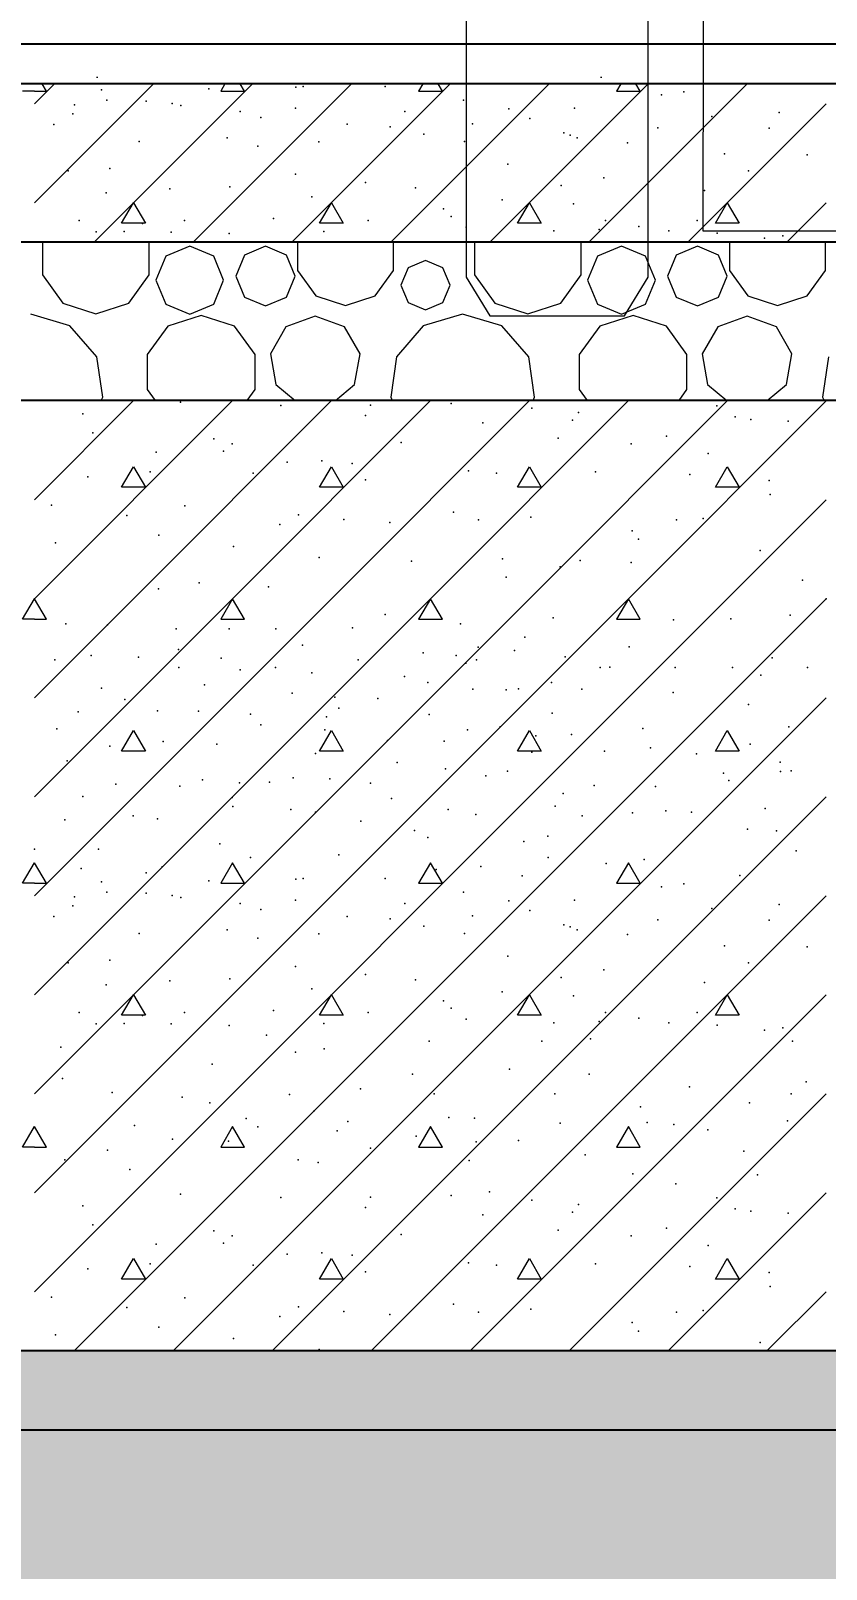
# Model space of a CAD drawing. Header units: millimetres. Extents: x 18162 to 7085488, y 72188 to 247925.
# Drawn here: x 4247286 to 4248291, y 98527 to 100470 of the extents above; entities that cross this region are included whole.
import ezdxf

# ---------------------------------------------------------------- set-up
doc = ezdxf.new("R2010")
doc.units = ezdxf.units.MM
doc.header["$MEASUREMENT"] = 0
for name, color, linetype in [('Drawing & Figure', 7, 'Continuous'), ('Interior - Furniture', 7, 'Continuous'), ('Structural - Bearing', 7, 'Continuous')]:
    doc.layers.add(name, color=color, linetype=linetype)
doc.styles.add('GENERATED_STYLE_3', font='', dxfattribs={"width": 0.8})
doc.styles.get('GENERATED_STYLE_3').set_extended_font_data('ISOCPEUR MON')
doc.dimstyles.new('GENERATED_STYLE__12', dxfattribs={"dimtxt": 330.000007, "dimasz": 171, "dimexe": 0.18, "dimexo": 150, "dimgap": 0, "dimtad": 1, "dimdec": 0, "dimzin": 0, "dimdsep": 46, "dimtxsty": 'GENERATED_STYLE_3', "dimblk": 'ARROWHEAD_2', "dimblk1": 'ARROWHEAD_2', "dimblk2": 'ARROWHEAD_2', "dimcen": 0.09, "dimclrd": 13, "dimclre": 13, "dimclrt": 13, "dimadec": 0, "dimazin": 0, "dimtfac": 1, "dimtdec": 4, "dimtmove": 0, "dimatfit": 3, "dimfxl": 1, "dimtolj": 1, "dimtzin": 0, "dimarcsym": 0})

# ---------------------------------------------------------------- blocks, each defined once
blk = doc.blocks.new('*X1456', base_point=(4294986.6, 104752.7))
at = {"layer": 'Structural - Bearing', "color": 7, "linetype": 'Continuous', "lineweight": 9}
for p, q in [((4247290.8, 99877.6), (4247415.9, 100002.7)), ((4247290.8, 100002.6), (4247290.9, 100002.7)), ((4247290.8, 99752.6), (4247540.9, 100002.7)), ((4247415.8, 99752.6), (4247665.9, 100002.7)), ((4247540.8, 99752.6), (4247790.9, 100002.7)), ((4247665.8, 99752.6), (4247915.9, 100002.7)), ((4247790.8, 99752.6), (4248040.9, 100002.7)), ((4247915.8, 99752.6), (4248165.9, 100002.7)), ((4248040.8, 99752.6), (4248290.8, 100002.6)), ((4247400.7, 99893.3), (4247415.8, 99919.3)), ((4247415.8, 99919.3), (4247430.7, 99893.3)), ((4247650.7, 99893.3), (4247665.8, 99919.3)), ((4247665.8, 99919.3), (4247680.7, 99893.3)), ((4247900.7, 99893.3), (4247915.8, 99919.3)), ((4247915.8, 99919.3), (4247930.7, 99893.3)), ((4248150.7, 99893.3), (4248165.8, 99919.3)), ((4248165.8, 99919.3), (4248180.7, 99893.3)), ((4247430.7, 99893.3), (4247400.7, 99893.3)), ((4247680.7, 99893.3), (4247650.7, 99893.3)), ((4247930.7, 99893.3), (4247900.7, 99893.3)), ((4248180.7, 99893.3), (4248150.7, 99893.3)), ((4248165.8, 99752.6), (4248290.8, 99877.6)), ((4247275.7, 99726.6), (4247290.8, 99752.6)), ((4247290.8, 98877.6), (4248165.8, 99752.6)), ((4247290.8, 99002.6), (4248040.8, 99752.6)), ((4247290.8, 99627.6), (4247415.8, 99752.6)), ((4247290.8, 99127.6), (4247915.8, 99752.6)), ((4247290.8, 99252.6), (4247790.8, 99752.6)), ((4247290.8, 99377.6), (4247665.8, 99752.6)), ((4247290.8, 99502.6), (4247540.8, 99752.6)), ((4247305.9, 99726.6), (4247290.8, 99752.6)), ((4247340.9, 98802.7), (4248290.8, 99752.6)), ((4247540.8, 99752.6), (4247525.9, 99726.6)), ((4247555.9, 99726.6), (4247540.8, 99752.6)), ((4247790.8, 99752.6), (4247775.9, 99726.6)), ((4247805.9, 99726.6), (4247790.8, 99752.6)), ((4248040.8, 99752.6), (4248025.9, 99726.6)), ((4248055.9, 99726.6), (4248040.8, 99752.6)), ((4247290.8, 99726.6), (4247275.7, 99726.6)), ((4247290.8, 99726.6), (4247305.9, 99726.6)), ((4247525.9, 99726.6), (4247555.9, 99726.6)), ((4247775.9, 99726.6), (4247805.9, 99726.6)), ((4248025.9, 99726.6), (4248055.9, 99726.6)), ((4247465.9, 98802.7), (4248290.8, 99627.6)), ((4247400.7, 99560), (4247415.8, 99586)), ((4247415.8, 99586), (4247430.7, 99559.9)), ((4247650.7, 99560), (4247665.8, 99586)), ((4247665.8, 99586), (4247680.7, 99559.9)), ((4247900.7, 99560), (4247915.8, 99586)), ((4247915.8, 99586), (4247930.7, 99559.9)), ((4248150.7, 99560), (4248165.8, 99586)), ((4248165.8, 99586), (4248180.7, 99559.9)), ((4247430.7, 99559.9), (4247400.7, 99560)), ((4247680.7, 99559.9), (4247650.7, 99560)), ((4247930.7, 99559.9), (4247900.7, 99560)), ((4248180.7, 99559.9), (4248150.7, 99560)), ((4247590.9, 98802.7), (4248290.8, 99502.6)), ((4247275.7, 99393.3), (4247290.8, 99419.3)), ((4247305.9, 99393.3), (4247290.8, 99419.3)), ((4247540.8, 99419.3), (4247525.9, 99393.3)), ((4247555.9, 99393.3), (4247540.8, 99419.3)), ((4247790.8, 99419.3), (4247775.9, 99393.3)), ((4247805.9, 99393.3), (4247790.8, 99419.3)), ((4248040.8, 99419.3), (4248025.9, 99393.3)), ((4248055.9, 99393.3), (4248040.8, 99419.3)), ((4247290.8, 99393.3), (4247275.7, 99393.3)), ((4247290.8, 99393.3), (4247305.9, 99393.3)), ((4247525.9, 99393.3), (4247555.9, 99393.3)), ((4247775.9, 99393.3), (4247805.9, 99393.3)), ((4248025.9, 99393.3), (4248055.9, 99393.3)), ((4247715.9, 98802.7), (4248290.8, 99377.6)), ((4247400.7, 99226.6), (4247415.8, 99252.6)), ((4247415.8, 99252.6), (4247430.7, 99226.6)), ((4247650.7, 99226.6), (4247665.8, 99252.6)), ((4247665.8, 99252.6), (4247680.7, 99226.6)), ((4247840.9, 98802.7), (4248290.8, 99252.6)), ((4247900.7, 99226.6), (4247915.8, 99252.6)), ((4247915.8, 99252.6), (4247930.7, 99226.6)), ((4248150.7, 99226.6), (4248165.8, 99252.6)), ((4248165.8, 99252.6), (4248180.7, 99226.6)), ((4247430.7, 99226.6), (4247400.7, 99226.6)), ((4247680.7, 99226.6), (4247650.7, 99226.6)), ((4247930.7, 99226.6), (4247900.7, 99226.6)), ((4248180.7, 99226.6), (4248150.7, 99226.6)), ((4247965.9, 98802.7), (4248290.8, 99127.6)), ((4247275.7, 99060), (4247290.8, 99086)), ((4247305.9, 99060), (4247290.8, 99086)), ((4247540.8, 99086), (4247525.9, 99059.9)), ((4247555.9, 99060), (4247540.8, 99086)), ((4247790.8, 99086), (4247775.9, 99059.9)), ((4247805.9, 99060), (4247790.8, 99086)), ((4248040.8, 99086), (4248025.9, 99059.9)), ((4248055.9, 99060), (4248040.8, 99086)), ((4247290.8, 99059.9), (4247275.7, 99060)), ((4247290.8, 99059.9), (4247305.9, 99060)), ((4247525.9, 99059.9), (4247555.9, 99060)), ((4247775.9, 99059.9), (4247805.9, 99060)), ((4248025.9, 99059.9), (4248055.9, 99060)), ((4248090.9, 98802.7), (4248290.8, 99002.6)), ((4247400.7, 98893.3), (4247415.8, 98919.3)), ((4247415.8, 98919.3), (4247430.7, 98893.3)), ((4247650.7, 98893.3), (4247665.8, 98919.3)), ((4247665.8, 98919.3), (4247680.7, 98893.3)), ((4247900.7, 98893.3), (4247915.8, 98919.3)), ((4247915.8, 98919.3), (4247930.7, 98893.3)), ((4248150.7, 98893.3), (4248165.8, 98919.3)), ((4248165.8, 98919.3), (4248180.7, 98893.3)), ((4247430.7, 98893.3), (4247400.7, 98893.3)), ((4247680.7, 98893.3), (4247650.7, 98893.3)), ((4247930.7, 98893.3), (4247900.7, 98893.3)), ((4248180.7, 98893.3), (4248150.7, 98893.3)), ((4248215.9, 98802.7), (4248290.8, 98877.6))]:
    blk.add_line(p, q, dxfattribs=at)
for p in [(4247351.6, 99986.2), (4247475.3, 100000.9), (4247602, 99996.6), (4247715, 99996.9), (4247817, 99999.2), (4247919, 99993), (4247977.8, 99987.8), (4248152.4, 99996.1), (4247708.9, 99983.8), (4247857.2, 99974.5), (4247970.1, 99978.1), (4248175.6, 99982.2), (4248195.6, 99979.1), (4248242.5, 99976.9), (4247364.3, 99962.1), (4247517.2, 99954.4), (4247540.4, 99948.2), (4247753.7, 99949.8), (4247952.1, 99955.4), (4248044.5, 99948.3), (4248089.2, 99957.9), (4247444.2, 99937.5), (4247529.6, 99939), (4248141.6, 99935.9), (4247436.9, 99912.7), (4247566.7, 99911.1), (4247610, 99925), (4247653.5, 99926.8), (4247691.9, 99923.5), (4247838.7, 99914.2), (4247874.2, 99911.1), (4247999.4, 99912.7), (4248118.4, 99909.6), (4247358.1, 99906.4), (4247708.6, 99902.9), (4248218.8, 99901.9), (4247312, 99870.7), (4247480.7, 99869.9), (4248220.1, 99884), (4247407.3, 99857.8), (4247624, 99858.4), (4247681.5, 99852.6), (4247820.1, 99861.7), (4247851.5, 99852), (4247851.5, 99852), (4247917.5, 99855.5), (4248101.5, 99852), (4248135.4, 99854), (4247447.8, 99832.7), (4247600.7, 99846.2), (4247739.4, 99848.8), (4248045.7, 99838.5), (4247317.1, 99823), (4247541.9, 99818.4), (4248053.5, 99827.7), (4248207.2, 99813.5), (4247650.1, 99804.5), (4247766.8, 99799.9), (4247881.9, 99803), (4247954.5, 99792.7), (4247979.9, 99800.7), (4248044.2, 99798.3), (4247498.7, 99772.8), (4247886.6, 99779.8), (4248260.6, 99776.2), (4247447.2, 99765.1), (4247586.3, 99767.6), (4247290.8, 99752.6), (4247290.8, 99752.6), (4247290.8, 99752.6), (4248290.8, 99752.6), (4248290.8, 99752.6), (4247330.4, 99720.9), (4247383, 99719.8), (4247469.5, 99714.5), (4247536.5, 99714.5), (4247595.7, 99714.5), (4247692.3, 99715.8), (4247733.5, 99732.5), (4247828.8, 99720.9), (4247946, 99728.6), (4248098, 99726), (4248170.2, 99727.2), (4248245.1, 99731.7), (4247909.9, 99704.2), (4247316.4, 99675.5), (4247362.2, 99680.7), (4247422.2, 99678.7), (4247472.4, 99688.4), (4247526.6, 99677.6), (4247629.2, 99693.9), (4247699.6, 99675.5), (4247781.8, 99684.1), (4247823.2, 99680.7), (4247849, 99675.5), (4247851, 99691.5), (4247897, 99687.4), (4247961, 99679.4), (4248042, 99692), (4248222.4, 99678.1), (4247472.9, 99665.9), (4247550.3, 99662.6), (4247595.3, 99665.9), (4247640.8, 99659.1), (4247835.6, 99671.4), (4248005.4, 99665.9), (4248017.4, 99666), (4248100.1, 99665.9), (4248172.2, 99665.9), (4248208, 99656), (4248267.2, 99665.8), (4247375.5, 99639.8), (4247505.6, 99643.7), (4247758.1, 99654.3), (4247787.5, 99646.6), (4247844.2, 99638.5), (4247886.6, 99637.4), (4247902, 99639), (4247943.8, 99646.7), (4247982, 99638.5), (4247404.7, 99625.3), (4247616.3, 99633.4), (4247670.2, 99628.2), (4247724.3, 99626.6), (4248097.5, 99634.3), (4248192.6, 99618.9), (4247345.9, 99609.8), (4247446.2, 99611.2), (4247497.9, 99610.8), (4247563.6, 99606.9), (4247659.4, 99603.4), (4247675.3, 99614.6), (4247789.2, 99606.5), (4247944.5, 99608.2), (4247318.8, 99588.3), (4247576.5, 99593.4), (4247657.5, 99587), (4247837.8, 99587), (4247879, 99590.8), (4247924.1, 99579.3), (4247969.2, 99581.2), (4248059.1, 99588.9), (4248243.4, 99590.9), (4247385.8, 99566.4), (4247453.4, 99572.2), (4247521, 99569), (4247736.7, 99573.5), (4247808.2, 99572.8), (4247918.9, 99558.7), (4248010.8, 99559.9), (4248068.8, 99564.2), (4248194.5, 99569), (4247331.8, 99547.8), (4247645.5, 99557.1), (4247748.9, 99545.8), (4248127.1, 99556.9), (4248232.7, 99546.2), (4247503, 99523.9), (4247549.7, 99520), (4247587.5, 99521), (4247617.6, 99526.5), (4247663.9, 99525.2), (4247715, 99519.7), (4247809.9, 99537.7), (4247860.6, 99528.8), (4247888.2, 99534.9), (4248161, 99532.3), (4248167.8, 99523.1), (4248232.9, 99534.5), (4248246.6, 99535.4), (4247351.9, 99503), (4247393.3, 99518.5), (4247474.2, 99515.8), (4247540.4, 99501.4), (4247741.6, 99500.2), (4247958.4, 99506.8), (4247997.8, 99516.9), (4248075.1, 99515.3), (4247541.2, 99490.1), (4247614.4, 99486.4), (4247645.5, 99482.9), (4247813.3, 99486.5), (4247948.4, 99490.6), (4248046, 99482.3), (4248088.1, 99484.8), (4248120.7, 99483.2), (4248120.7, 99483.2), (4248213.8, 99487.8), (4247329.2, 99473.6), (4247415.3, 99478.3), (4247445.9, 99474.6), (4247702.9, 99471.9), (4247848.3, 99480), (4247982.4, 99478.3), (4248191.5, 99461.7), (4247524.7, 99443), (4247770.5, 99460.1), (4247787.6, 99451.1), (4247908.9, 99446.2), (4247938.9, 99452.6), (4248227.9, 99459.3), (4247290.8, 99436.3), (4247371.6, 99436.3), (4247563.5, 99426), (4247675, 99429.1), (4247939.5, 99426), (4248060.6, 99423.4), (4248252.9, 99434.4), (4247349.7, 99411.9), (4247431.8, 99406.3), (4247452, 99413.9), (4247797.9, 99410.6), (4247854.5, 99414.4), (4248012.9, 99418.3), (4248181.6, 99403.1), (4247375.5, 99395.1), (4247510.7, 99396.4), (4247621, 99398.6), (4247630.1, 99399.4), (4247733.6, 99399.4), (4247906.7, 99402.5), (4248082.5, 99388.7), (4248110.8, 99392.5), (4247338.9, 99364.6), (4247341.1, 99376.3), (4247381.9, 99382.2), (4247431.8, 99380.7), (4247464.7, 99377.8), (4247475.5, 99375.5), (4247550.3, 99367.8), (4247620.2, 99371.9), (4247758.6, 99367.8), (4247832.6, 99382.2), (4247890, 99371), (4247973, 99371.9), (4248231.4, 99366.4), (4247315, 99351.3), (4247576.5, 99360.3), (4247685.7, 99351.5), (4247739.8, 99348.4), (4247843.8, 99352.3), (4247916.3, 99359.1), (4248078.2, 99347.1), (4248146.4, 99361.4), (4248218.8, 99346.9), (4247423, 99329.9), (4247534.2, 99334.5), (4247649.7, 99329.4), (4247782.5, 99339.1), (4247834, 99329.9), (4247959.2, 99340.7), (4247967.4, 99338.1), (4247976.2, 99334.5), (4248039.6, 99328.4), (4247573, 99323.9), (4248162.2, 99314.2), (4248266.7, 99312.9), (4247333.4, 99292.8), (4247385.8, 99296), (4247620.2, 99288.4), (4247888.5, 99301.3), (4248192.6, 99292.8), (4247461.8, 99270.2), (4247537.3, 99272.7), (4247708.8, 99278), (4247772.1, 99271.5), (4247955.9, 99274.5), (4248009.8, 99284.1), (4248136.9, 99268.1), (4247381.3, 99265), (4247640.8, 99259.9), (4247881.6, 99256), (4247971.6, 99251.1), (4247347.3, 99230.1), (4247480.2, 99230.1), (4247592.7, 99232.5), (4247712, 99230.1), (4247807.4, 99244.9), (4247817.2, 99235.4), (4248011.8, 99230.1), (4248127.6, 99230.1), (4247368.6, 99215.8), (4247403.8, 99216.1), (4247427, 99226.4), (4247463.2, 99215.6), (4247536.5, 99213.5), (4247656.2, 99216.1), (4247835.9, 99221.9), (4247946.8, 99217.1), (4248004, 99218.6), (4248053.9, 99222.8), (4248092.1, 99217.1), (4248152.8, 99214), (4248236.1, 99210.8), (4247583.7, 99201.6), (4247789.2, 99193.9), (4247931.4, 99194), (4247993.2, 99197), (4248212.6, 99207.8), (4248248.2, 99193.9), (4247324.1, 99186.2), (4247620.2, 99180.1), (4247656.7, 99184.3), (4247515.1, 99165), (4247768.3, 99152.2), (4247890.7, 99158.6), (4247991.5, 99152.2), (4247326, 99146.7), (4247702.6, 99133.7), (4248118.2, 99136.1), (4248265.3, 99142.4), (4247389, 99129), (4247477.2, 99123.4), (4247512.1, 99116.2), (4247612.7, 99126.4), (4247795.4, 99127.5), (4247948.1, 99127.4), (4248194, 99116.2), (4248246.6, 99127.5), (4247558, 99096.3), (4247644, 99105.8), (4247686.5, 99092.4), (4247813.9, 99097.6), (4247846.4, 99096.6), (4248056.1, 99111), (4248241.7, 99093.4), (4247416.8, 99087.3), (4247572.8, 99085.9), (4247673, 99080.9), (4247773, 99074.1), (4247954.6, 99090.4), (4248064.4, 99091.2), (4248098.3, 99088.8), (4248141.3, 99081.8), (4247382.8, 99056.4), (4247465.2, 99070.3), (4247535.9, 99067.8), (4247715, 99058.7), (4247848.4, 99066.7), (4247902, 99068.7), (4248186.7, 99055.1), (4248186.7, 99055.1), (4247329.2, 99044.2), (4247623.9, 99043.9), (4247649.2, 99040.5), (4247839.9, 99043.2), (4247986.1, 99050.6), (4247411, 99032), (4248046.3, 99026.6), (4248204, 99025), (4247475.3, 99000.8), (4247602, 98996.5), (4247715, 98996.8), (4247817, 98999.2), (4247865.5, 99003.7), (4248101, 99013.7), (4248152.4, 98996.1), (4247351.6, 98986.2), (4247708.9, 98983.8), (4247919, 98993), (4247970.1, 98978.1), (4247977.8, 98987.7), (4248175.6, 98982.2), (4248195.6, 98979.1), (4248242.5, 98976.9), (4247364.3, 98962.1), (4247857.2, 98974.5), (4248089.2, 98957.9), (4247444.2, 98937.5), (4247517.2, 98954.4), (4247529.6, 98938.9), (4247540.4, 98948.2), (4247753.7, 98949.8), (4247952.1, 98955.4), (4248044.5, 98948.3), (4247610, 98925), (4247653.5, 98926.8), (4247691.9, 98923.5), (4248141.6, 98935.9), (4247358.1, 98906.4), (4247436.9, 98912.7), (4247566.7, 98911.1), (4247708.6, 98902.8), (4247838.7, 98914.2), (4247874.2, 98911.1), (4247999.4, 98912.7), (4248118.4, 98909.6), (4248218.8, 98901.9), (4248220.1, 98884), (4247312, 98870.6), (4247480.7, 98869.9), (4247820.1, 98861.7), (4247407.3, 98857.8), (4247600.7, 98846.2), (4247624, 98858.4), (4247681.5, 98852.6), (4247739.4, 98848.7), (4247851.5, 98851.9), (4247851.5, 98851.9), (4247917.5, 98855.5), (4248101.5, 98851.9), (4248135.4, 98853.9), (4247317.1, 98823), (4247447.8, 98832.7), (4248045.7, 98838.5), (4248053.5, 98827.7), (4247541.9, 98818.4), (4247650.1, 98804.5), (4247881.9, 98803), (4248207.2, 98813.5)]:
    blk.add_point(p, dxfattribs=at)
blk = doc.blocks.new('*X1494', base_point=(4294986.6, 104752.7))
at = {"layer": 'Structural - Bearing', "color": 7, "linetype": 'Continuous', "lineweight": 9}
for p, q in [((4247300.7, 100202.7), (4247300.7, 100161.4)), ((4247435.7, 100161.4), (4247435.7, 100202.7)), ((4247622.8, 100202.7), (4247622.8, 100166.9)), ((4247744.2, 100166.9), (4247744.2, 100202.7)), ((4247846.3, 100202.7), (4247846.3, 100161.4)), ((4247981.2, 100161.4), (4247981.2, 100202.7)), ((4248168.4, 100202.7), (4248168.4, 100166.9)), ((4248289.8, 100166.9), (4248289.8, 100202.7)), ((4247456.4, 100185), (4247443.9, 100154.7)), ((4247486.7, 100197.6), (4247456.4, 100185)), ((4247517.1, 100185), (4247486.7, 100197.6)), ((4247529.6, 100154.7), (4247517.1, 100185)), ((4247555.9, 100186.6), (4247544.9, 100160)), ((4247582.5, 100197.6), (4247555.9, 100186.6)), ((4247609.1, 100186.6), (4247582.5, 100197.6)), ((4247620.1, 100160), (4247609.1, 100186.6)), ((4248002, 100185), (4247989.4, 100154.7)), ((4248032.3, 100197.6), (4248002, 100185)), ((4248062.6, 100185), (4248032.3, 100197.6)), ((4248075.2, 100154.7), (4248062.6, 100185)), ((4248101.4, 100186.6), (4248090.4, 100160)), ((4248128, 100197.6), (4248101.4, 100186.6)), ((4248154.6, 100186.6), (4248128, 100197.6)), ((4248165.6, 100160), (4248154.6, 100186.6)), ((4247300.7, 100161.4), (4247326.5, 100125.9)), ((4247409.9, 100125.9), (4247435.7, 100161.4)), ((4247622.8, 100166.9), (4247646, 100135)), ((4247721.1, 100135), (4247744.2, 100166.9)), ((4247762.7, 100170.4), (4247753.6, 100148.5)), ((4247784.6, 100179.5), (4247762.7, 100170.4)), ((4247806.5, 100170.4), (4247784.6, 100179.5)), ((4247815.6, 100148.5), (4247806.5, 100170.4)), ((4247846.3, 100161.4), (4247872, 100125.9)), ((4247955.5, 100125.9), (4247981.2, 100161.4)), ((4248168.4, 100166.9), (4248191.6, 100135)), ((4248266.6, 100135), (4248289.8, 100166.9)), ((4247443.9, 100154.7), (4247456.4, 100124.4)), ((4247517.1, 100124.4), (4247529.6, 100154.7)), ((4247544.9, 100160), (4247555.9, 100133.4)), ((4247609.1, 100133.4), (4247620.1, 100160)), ((4247753.6, 100148.5), (4247762.7, 100126.5)), ((4247806.5, 100126.5), (4247815.6, 100148.5)), ((4247989.4, 100154.7), (4248002, 100124.4)), ((4248062.6, 100124.4), (4248075.2, 100154.7)), ((4248090.4, 100160), (4248101.4, 100133.4)), ((4248154.6, 100133.4), (4248165.6, 100160)), ((4247326.5, 100125.9), (4247368.2, 100112.4)), ((4247368.2, 100112.4), (4247409.9, 100125.9)), ((4247456.4, 100124.4), (4247486.7, 100111.8)), ((4247486.7, 100111.8), (4247517.1, 100124.4)), ((4247555.9, 100133.4), (4247582.5, 100122.4)), ((4247582.5, 100122.4), (4247609.1, 100133.4)), ((4247646, 100135), (4247683.5, 100122.8)), ((4247683.5, 100122.8), (4247721.1, 100135)), ((4247762.7, 100126.5), (4247784.6, 100117.5)), ((4247784.6, 100117.5), (4247806.5, 100126.5)), ((4247872, 100125.9), (4247913.7, 100112.4)), ((4247913.7, 100112.4), (4247955.5, 100125.9)), ((4248002, 100124.4), (4248032.3, 100111.8)), ((4248032.3, 100111.8), (4248062.6, 100124.4)), ((4248101.4, 100133.4), (4248128, 100122.4)), ((4248128, 100122.4), (4248154.6, 100133.4)), ((4248191.6, 100135), (4248229.1, 100122.8)), ((4248229.1, 100122.8), (4248266.6, 100135)), ((4247335.5, 100097.2), (4247285.9, 100111.8)), ((4247501.2, 100110.2), (4247459.2, 100096.6)), ((4247543.3, 100096.6), (4247501.2, 100110.2)), ((4247645.3, 100109.4), (4247608.3, 100096)), ((4247682.3, 100096), (4247645.3, 100109.4)), ((4247831.4, 100111.8), (4247781.8, 100097.2)), ((4247881.1, 100097.2), (4247831.4, 100111.8)), ((4248046.8, 100110.2), (4248004.7, 100096.6)), ((4248088.8, 100096.6), (4248046.8, 100110.2)), ((4248190.8, 100109.4), (4248153.9, 100096)), ((4248227.8, 100096), (4248190.8, 100109.4)), ((4247369.4, 100058.1), (4247335.5, 100097.2)), ((4247459.2, 100096.6), (4247433.2, 100060.8)), ((4247569.3, 100060.8), (4247543.3, 100096.6)), ((4247608.3, 100096), (4247588.6, 100061.9)), ((4247701.9, 100061.9), (4247682.3, 100096)), ((4247781.8, 100097.2), (4247747.9, 100058.1)), ((4247915, 100058.1), (4247881.1, 100097.2)), ((4248004.7, 100096.6), (4247978.7, 100060.8)), ((4248114.8, 100060.8), (4248088.8, 100096.6)), ((4248153.9, 100096), (4248134.2, 100061.9)), ((4248247.5, 100061.9), (4248227.8, 100096)), ((4247376.8, 100006.9), (4247369.4, 100058.1)), ((4247433.2, 100060.8), (4247433.2, 100016.6)), ((4247569.3, 100016.6), (4247569.3, 100060.8)), ((4247588.6, 100061.9), (4247595.5, 100023.1)), ((4247695.1, 100023.1), (4247701.9, 100061.9)), ((4247747.9, 100058.1), (4247740.6, 100006.9)), ((4247922.3, 100006.9), (4247915, 100058.1)), ((4247978.7, 100060.8), (4247978.7, 100016.6)), ((4248114.8, 100016.6), (4248114.8, 100060.8)), ((4248134.2, 100061.9), (4248141, 100023.1)), ((4248240.7, 100023.1), (4248247.5, 100061.9)), ((4248293.5, 100058.1), (4248286.1, 100006.9)), ((4247374.8, 100002.7), (4247376.8, 100006.9)), ((4247433.2, 100016.6), (4247443.2, 100002.7)), ((4247559.2, 100002.7), (4247569.3, 100016.6)), ((4247595.5, 100023.1), (4247619.8, 100002.7)), ((4247670.8, 100002.7), (4247695.1, 100023.1)), ((4247740.6, 100006.9), (4247742.5, 100002.7)), ((4247920.4, 100002.7), (4247922.3, 100006.9)), ((4247978.7, 100016.6), (4247988.8, 100002.7)), ((4248104.8, 100002.7), (4248114.8, 100016.6)), ((4248141, 100023.1), (4248165.4, 100002.7)), ((4248216.3, 100002.7), (4248240.7, 100023.1)), ((4248286.1, 100006.9), (4248288, 100002.7))]:
    blk.add_line(p, q, dxfattribs=at)
blk = doc.blocks.new('*X1495', base_point=(4294986.6, 104752.7))
at = {"layer": 'Structural - Bearing', "color": 7, "linetype": 'Continuous', "lineweight": 9}
for p, q in [((4247290.8, 100252.6), (4247440.9, 100402.7)), ((4247290.8, 100377.6), (4247315.9, 100402.7)), ((4247305.9, 100393.3), (4247300.4, 100402.7)), ((4247365.9, 100202.7), (4247565.9, 100402.7)), ((4247490.9, 100202.7), (4247690.9, 100402.7)), ((4247531.3, 100402.7), (4247525.9, 100393.3)), ((4247555.9, 100393.3), (4247550.4, 100402.7)), ((4247615.9, 100202.7), (4247815.9, 100402.7)), ((4247740.9, 100202.7), (4247940.9, 100402.7)), ((4247781.3, 100402.7), (4247775.9, 100393.3)), ((4247805.9, 100393.3), (4247800.4, 100402.7)), ((4247865.9, 100202.7), (4248065.9, 100402.7)), ((4247990.9, 100202.7), (4248190.9, 100402.7)), ((4248031.3, 100402.7), (4248025.9, 100393.3)), ((4248055.9, 100393.3), (4248050.4, 100402.7)), ((4247290.8, 100393.3), (4247275.7, 100393.3)), ((4247290.8, 100393.3), (4247305.9, 100393.3)), ((4247525.9, 100393.3), (4247555.9, 100393.3)), ((4247775.9, 100393.3), (4247805.9, 100393.3)), ((4248025.9, 100393.3), (4248055.9, 100393.3)), ((4248115.9, 100202.7), (4248290.8, 100377.6)), ((4247400.7, 100226.6), (4247415.8, 100252.6)), ((4247415.8, 100252.6), (4247430.7, 100226.6)), ((4247650.7, 100226.6), (4247665.8, 100252.6)), ((4247665.8, 100252.6), (4247680.7, 100226.6)), ((4247900.7, 100226.6), (4247915.8, 100252.6)), ((4247915.8, 100252.6), (4247930.7, 100226.6)), ((4248150.7, 100226.6), (4248165.8, 100252.6)), ((4248165.8, 100252.6), (4248180.7, 100226.6)), ((4248240.9, 100202.7), (4248290.8, 100252.6)), ((4247430.7, 100226.6), (4247400.7, 100226.6)), ((4247680.7, 100226.6), (4247650.7, 100226.6)), ((4247930.7, 100226.6), (4247900.7, 100226.6)), ((4248180.7, 100226.6), (4248150.7, 100226.6))]:
    blk.add_line(p, q, dxfattribs=at)
for p in [(4247375.5, 100395.1), (4247510.7, 100396.4), (4247621, 100398.6), (4247630.1, 100399.5), (4247733.6, 100399.5), (4247906.7, 100402.6), (4247341.1, 100376.3), (4247381.9, 100382.3), (4247431.8, 100380.7), (4247464.7, 100377.8), (4247475.5, 100375.5), (4247832.6, 100382.3), (4248082.5, 100388.7), (4248110.8, 100392.6), (4247338.9, 100364.7), (4247550.3, 100367.9), (4247576.5, 100360.4), (4247620.2, 100372), (4247758.6, 100367.9), (4247890, 100371.1), (4247916.3, 100359.1), (4247973, 100372), (4248146.4, 100361.5), (4248231.4, 100366.5), (4247315, 100351.3), (4247685.7, 100351.6), (4247739.8, 100348.5), (4247782.5, 100339.1), (4247843.8, 100352.3), (4247959.2, 100340.7), (4247967.4, 100338.1), (4248078.2, 100347.1), (4248218.8, 100346.9), (4247423, 100329.9), (4247534.2, 100334.6), (4247573, 100323.9), (4247649.7, 100329.4), (4247834, 100329.9), (4247976.2, 100334.6), (4248039.6, 100328.4), (4247888.5, 100301.3), (4248162.2, 100314.2), (4248266.7, 100312.9), (4247333.4, 100292.8), (4247385.8, 100296), (4247620.2, 100288.5), (4247708.8, 100278.1), (4248009.8, 100284.2), (4248192.6, 100292.8), (4247381.3, 100265), (4247461.8, 100270.2), (4247537.3, 100272.7), (4247640.8, 100259.9), (4247772.1, 100271.5), (4247955.9, 100274.5), (4248136.9, 100268.1), (4247807.4, 100244.9), (4247881.6, 100256.1), (4247971.6, 100251.1), (4247347.3, 100230.1), (4247427, 100226.4), (4247480.2, 100230.1), (4247592.7, 100232.5), (4247712, 100230.1), (4247817.2, 100235.4), (4247835.9, 100221.9), (4248011.8, 100230.1), (4248053.9, 100222.8), (4248127.6, 100230.1), (4247368.6, 100215.8), (4247403.8, 100216.1), (4247463.2, 100215.6), (4247536.5, 100213.6), (4247656.2, 100216.1), (4247946.8, 100217.1), (4248004, 100218.7), (4248092.1, 100217.1), (4248152.8, 100214.1), (4248212.6, 100207.8), (4248236.1, 100210.8)]:
    blk.add_point(p, dxfattribs=at)
blk = doc.blocks.new('*D1582', base_point=(4294986.6, 104752.7))
at = {"color": 12, "linetype": 'Continuous', "lineweight": 35}
for p, q in [((4242680.2, 104817.7), (4242905.2, 104687.8)), ((4242680.2, 100067.7), (4242905.2, 99937.8))]:
    blk.add_line(p, q, dxfattribs=at)
at = {"color": 13, "linetype": 'Continuous', "lineweight": 13}
for p, q in [((4244092.8, 104752.7), (4242623.9, 104752.7)), ((4242792.7, 100002.7), (4242792.7, 104752.7)), ((4242961.4, 100002.7), (4242623.9, 100002.7)), ((4242792.7, 99892.7), (4242792.7, 100002.7))]:
    blk.add_line(p, q, dxfattribs=at)
at = {"color": 13, "lineweight": 13, "char_height": 330, "attachment_point": 7, "rotation": 90, "style": 'GENERATED_STYLE_3'}
for s, insert in [('\\A1;{\\pql;\\fISOCPEUR MON|b0|i0|c0|p0;\\W0.800000;600}', (4242822.5, 104134.4)), ('\\A1;{\\pql;\\fISOCPEUR MON|b0|i0|c0|p0;\\W0.800000;4,750}', (4242888.3, 101672.9))]:
    blk.add_mtext(s, dxfattribs=dict(at, insert=insert))
blk = doc.blocks.new('ARROWHEAD_2')
at = {"color": 0, "linetype": 'Continuous', "lineweight": 0}
for p, q in [((-0.378, -0.655), (0.378, 0.655)), ((0, 0), (-1, 0))]:
    blk.add_line(p, q, dxfattribs=at)
blk = doc.blocks.new('*D1584', base_point=(4294986.6, 104752.7))
at = {"color": 12, "linetype": 'Continuous', "lineweight": 35}
for p, q in [((4241780.2, 105417.7), (4242005.2, 105287.8)), ((4241780.2, 100067.7), (4242005.2, 99937.8))]:
    blk.add_line(p, q, dxfattribs=at)
at = {"color": 13, "linetype": 'Continuous', "lineweight": 13}
for p, q in [((4241892.7, 100002.7), (4241892.7, 105352.7)), ((4242863.1, 100002.7), (4241723.9, 100002.7)), ((4241892.7, 99892.7), (4241892.7, 100002.7))]:
    blk.add_line(p, q, dxfattribs=at)
at = {"color": 13, "lineweight": 13, "insert": (4241988.3, 102262.7), "char_height": 330, "attachment_point": 7, "rotation": 90, "style": 'GENERATED_STYLE_3'}
blk.add_mtext('\\A1;{\\pql;\\fISOCPEUR MON|b0|i0|c0|p0;\\W0.800000;5,350}', dxfattribs=at)

msp = doc.modelspace()

# ---------------------------------------------------------------- hatches: boundary and pattern name
at = {"linetype": 'Continuous', "lineweight": 13}
h = msp.add_hatch(dxfattribs=at)
h.set_pattern_fill('Earth_0003', color=254, style=0, pattern_type=2)
h.set_pattern_definition([(45, (4294986.6, 104752.7), (-413.6575, 413.6575), []), (45, (4294848.7, 104890.6), (-827.315, 827.315), []), (45, (4294710.8, 105028.5), (-827.315, 827.315), []), (135, (4294572.92, 105166.36), (137.88582, 137.88582), [585, -585])])
h.paths.add_polyline_path([(4169933.2, 102402.7), (4169933.2, 72524.1), (4334524.9, 72524.1), (4334524.9, 102402.7), (4280613.1, 102402.7), (4276913.1, 98702.7), (4275213.1, 98702.7), (4243013.1, 98702.7), (4242913.1, 98702.7), (4240913.1, 98702.7), (4237213.1, 102402.7)])
at = {"layer": 'Structural - Bearing', "linetype": 'Continuous', "lineweight": 9}
h = msp.add_hatch(dxfattribs=at)
h.set_pattern_fill('Lightweight_Concrete_0003', style=0, pattern_type=2)
h.set_pattern_definition([(0, (4294986.6, 104752.7), (0, 1169.134), [73.125, -601.875]), (0, (4295324.1, 105337.3), (0, 1169.134), [73.125, -601.875]), (60, (4294986.6, 104752.7), (-1012.5, 584.567), [73.125, -601.875]), (60, (4295661.6, 104752.7), (-1012.5, 584.567), [73.125, -601.875]), (120, (4295059.7, 104752.7), (1012.5, 584.567), [73.125, -601.875]), (120, (4295734.7, 104752.7), (1012.5, 584.567), [73.125, -601.875]), (0, (4294986.58, 104865.2), (0, 225), [0, -225, 0, -337.5]), (45, (4295099.08, 104865.2), (-159.099, 159.099), [0, -168.75, 0, -281.25])])
h.paths.add_polyline_path([(4244313.1, 100452.7), (4244313.1, 100402.7), (4250463.1, 100402.7), (4250463.1, 100452.7)])
h = msp.add_hatch(dxfattribs=at)
h.set_pattern_fill('Structural_Concrete_0003', style=0, pattern_type=2)
h.set_pattern_definition([(0, (4294986.6, 104752.7), (0, 467.6537), [45, -225]), (0, (4295121.6, 104986.53), (0, 467.6537), [45, -225]), (60, (4294986.6, 104752.7), (-405, 233.827), [45, -225]), (60, (4295256.6, 104752.7), (-405, 233.827), [45, -225]), (120, (4295031.6, 104752.7), (405, 233.827), [45, -225]), (120, (4295301.6, 104752.7), (405, 233.827), [45, -225]), (0, (4294986.58, 104797.71), (0, 90), [0, -90, 0, -135]), (45, (4295031.58, 104797.71), (-63.63961, 63.63961), [0, -67.5, 0, -112.5])])
h.paths.add_polyline_path([(4275313.1, 98802.7), (4242913.1, 98802.7), (4242913.1, 98702.7), (4275313.1, 98702.7)])

# ---------------------------------------------------------------- linework, layer by layer
at = {"color": 7, "linetype": 'Continuous', "lineweight": 13, "flags": 128}
msp.add_lwpolyline([(4169933.2, 102402.7), (4169933.2, 72524.1), (4334524.9, 72524.1), (4334524.9, 102402.7), (4280613.1, 102402.7), (4276913.1, 98702.7), (4275213.1, 98702.7), (4243013.1, 98702.7), (4242913.1, 98702.7), (4240913.1, 98702.7), (4237213.1, 102402.7)], close=True, dxfattribs=at)
at = {"layer": 'Drawing & Figure', "color": 7, "linetype": 'Continuous', "lineweight": 13}
msp.add_lwpolyline([(4237213.1, 102402.7), (4240913.1, 98702.7), (4242913.1, 98702.7), (4276913.1, 98702.7), (4280613.1, 102402.7)], dxfattribs=at)
at = {"layer": 'Interior - Furniture', "color": 7, "linetype": 'Continuous', "lineweight": 13}
for p, q in [((4247836, 100158.6), (4247866, 100109.8)), ((4248036, 100109.8), (4248066, 100158.6)), ((4247866, 100109.8), (4248036, 100109.8))]:
    msp.add_line(p, q, dxfattribs=at)
at = {"layer": 'Interior - Furniture', "color": 7, "linetype": 'Continuous', "lineweight": 13, "flags": 128}
for points in [[(4248135.5, 100216.8), (4248135.5, 100296.2), (4248135.6, 100387.6), (4248135.6, 100581.1)], [(4247836, 100486.8), (4247836, 100459.3), (4247836, 100386.1), (4247836, 100322.7), (4247836, 100259.3), (4247836, 100186.2), (4247836, 100158.6)], [(4248066, 100158.6), (4248066, 100186.2), (4248066, 100259.3), (4248066, 100322.7), (4248066, 100386.1), (4248066, 100459.3), (4248066, 100486.8)], [(4249258.5, 100216.8), (4248791.1, 100216.8), (4248697, 100216.8), (4248603, 100216.8), (4248135.5, 100216.8)]]:
    msp.add_lwpolyline(points, dxfattribs=at)
at = {"layer": 'Structural - Bearing', "color": 7, "linetype": 'Continuous', "lineweight": 25}
for p, q in [((4250463.1, 100452.7), (4244313.1, 100452.7)), ((4250463.1, 100402.7), (4244313.1, 100402.7)), ((4250463.1, 100202.7), (4244313.1, 100202.7)), ((4250463.1, 100002.7), (4244313.1, 100002.7)), ((4275213.1, 98802.7), (4243013.1, 98802.7)), ((4275313.1, 98702.7), (4242913.1, 98702.7))]:
    msp.add_line(p, q, dxfattribs=at)

# ---------------------------------------------------------------- block references
at = {"layer": 'Structural - Bearing', "lineweight": 0}
for name in ['*X1495', '*X1494', '*X1456']:
    msp.add_blockref(name, (4294986.6, 104752.7), dxfattribs=at)

# ---------------------------------------------------------------- dimensions: what is measured, and where the dimension line sits
at = {"color": 13, "linetype": 'Continuous', "lineweight": 13}
for base, p2, picture, middle in [((4241892.7, 105352.7), (4243763.1, 105352.7), '*D1584', (4241661.7, 102815.5)), ((4242792.7, 104752.7), (4244242.8, 104752.7), '*D1582', (4242561.7, 102225.7))]:
    dim = msp.add_linear_dim(base=base, p1=(4259113.1, 100002.7), p2=p2, angle=90, dimstyle='GENERATED_STYLE__12', dxfattribs=at)
    dim.commit()
    dim.dimension.update_dxf_attribs({"geometry": picture, "text_midpoint": middle, "dimtype": 160, "text_rotation": 90})

doc.saveas('drawing.dxf')
